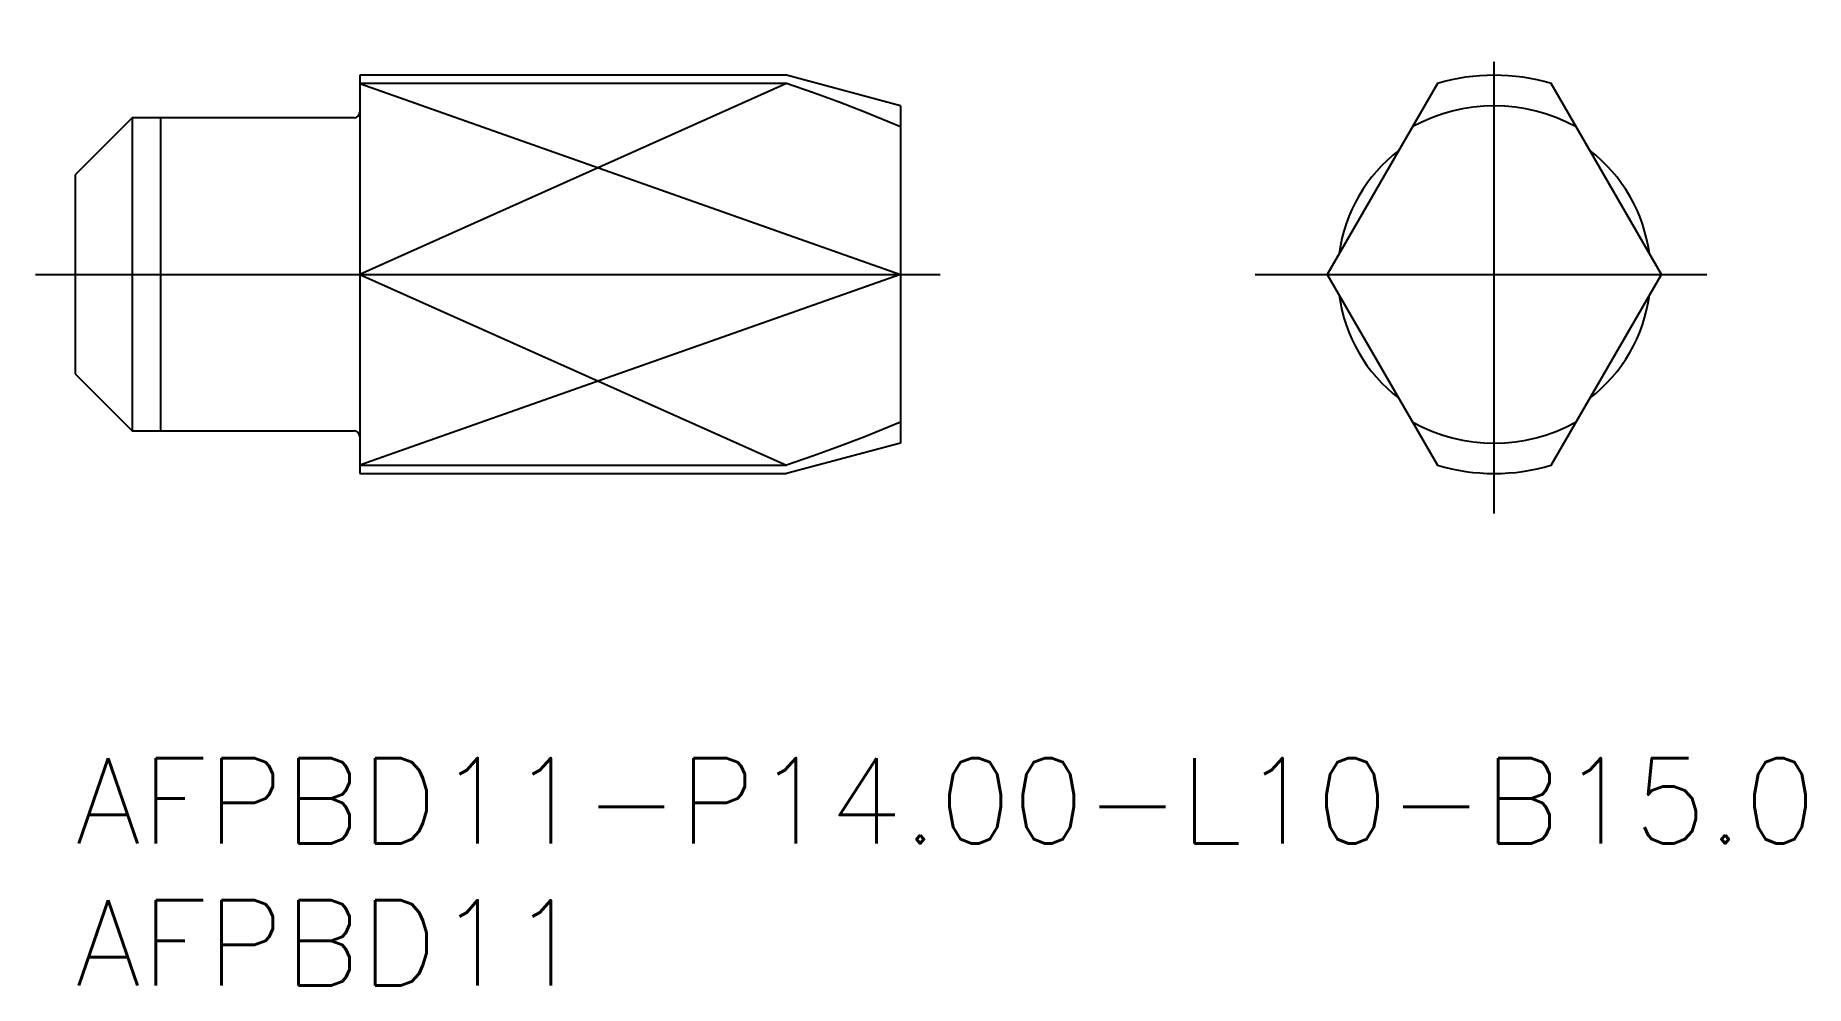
# Model space of a CAD drawing. Extents: x -1.4 to 60.8, y -8 to 25.4.
import ezdxf

# ---------------------------------------------------------------- set-up
doc = ezdxf.new("R2010")
doc.units = 0
doc.header["$LTSCALE"] = 0.5
doc.linetypes.add('CENTER', pattern=[50.8, 31.75, -6.35, 6.35, -6.35])
for name, color, linetype in [('MSM_CENTER', 1, 'CENTER'), ('MSM_CONTINUOUS', 7, 'CONTINUOUS'), ('MSM_NARROW', 5, 'CONTINUOUS'), ('MSM_PART_NUMBER', 7, 'CONTINUOUS')]:
    doc.layers.add(name, color=color, linetype=linetype)
doc.styles.get("Standard").update_dxf_attribs({"font": 'txt.shx', "height": 1, "bigfont": 'bigfont.shx'})

# ---------------------------------------------------------------- blocks, each defined once
blk = doc.blocks.new('*U14')
at = {"layer": 'MSM_PART_NUMBER'}
blk.add_text('AFPBD11-P14.00-L10-B15.0', height=3, dxfattribs=at).set_placement((0, -3))
blk = doc.blocks.new('*U15')
at = {"layer": 'MSM_PART_NUMBER'}
blk.add_text('AFPBD11', height=3, dxfattribs=at).set_placement((0, -8))

msp = doc.modelspace()

# ---------------------------------------------------------------- linework, layer by layer
at = {"layer": 'MSM_CENTER'}
for p, q in [((49.873, 8.6), (49.873, 25.4)), ((-1.4, 17), (30.4, 17)), ((41.473, 17), (58.273, 17))]:
    msp.add_line(p, q, dxfattribs=at)
at = {"layer": 'MSM_CONTINUOUS'}
for p, q in [((25, 24), (10, 24)), ((10, 24), (10, 10)), ((25.001, 23.708), (10, 23.708)), ((29, 22.928), (25, 24)), ((25.942, 23.383), (25.001, 23.708)), ((47.873, 23.708), (44, 17)), ((55.746, 17), (51.873, 23.708)), ((26.853, 23.053), (25.942, 23.383)), ((27.754, 22.707), (26.853, 23.053)), ((2, 22.5), (0, 20.5)), ((9.8, 22.5), (2, 22.5)), ((2, 22.5), (2, 11.5)), ((29, 22.19), (27.754, 22.707)), ((29, 22.928), (29, 11.072)), ((0, 20.5), (0, 13.5)), ((10, 17), (29, 17)), ((44, 17), (47.873, 10.292)), ((51.873, 10.292), (55.746, 17)), ((0, 13.5), (2, 11.5)), ((2, 11.5), (9.8, 11.5)), ((27.754, 11.293), (26.853, 10.947)), ((29, 11.81), (27.754, 11.293)), ((29, 11.072), (25, 10)), ((25.942, 10.617), (25.001, 10.292)), ((26.853, 10.947), (25.942, 10.617)), ((10, 10.292), (25.001, 10.292)), ((10, 10), (25, 10))]:
    msp.add_line(p, q, dxfattribs=at)
for centre, radius, start, end in [((49.873, 17), 7, 73.39845, 106.60155), ((9.8, 22.7), 0.2, 270, 0), ((49.873, 17), 5.928, 60.91186, 119.08814), ((49.873, 17), 5.5, 127.63145, 172.36855), ((49.873, 17), 5.5, 7.63145, 52.36855), ((49.873, 17), 5.5, 187.63145, 232.36855), ((49.873, 17), 5.5, 307.63145, 352.36855), ((9.8, 11.3), 0.2, 0, 90), ((49.873, 17), 5.928, 240.91186, 299.08814), ((49.873, 17), 7, 253.39845, 286.60155)]:
    msp.add_arc(centre, radius, start, end, dxfattribs=at)
at = {"layer": 'MSM_NARROW'}
for p, q in [((25.001, 23.708), (10, 17)), ((10, 23.708), (29, 17)), ((3, 22.5), (3, 11.5)), ((10, 17), (25.001, 10.292)), ((29, 17), (10, 10.292))]:
    msp.add_line(p, q, dxfattribs=at)

# ---------------------------------------------------------------- block references
at = {"layer": 'MSM_CONTINUOUS'}
for name in ['*U14', '*U15']:
    msp.add_blockref(name, (0, 0), dxfattribs=at)

doc.saveas('drawing.dxf')
